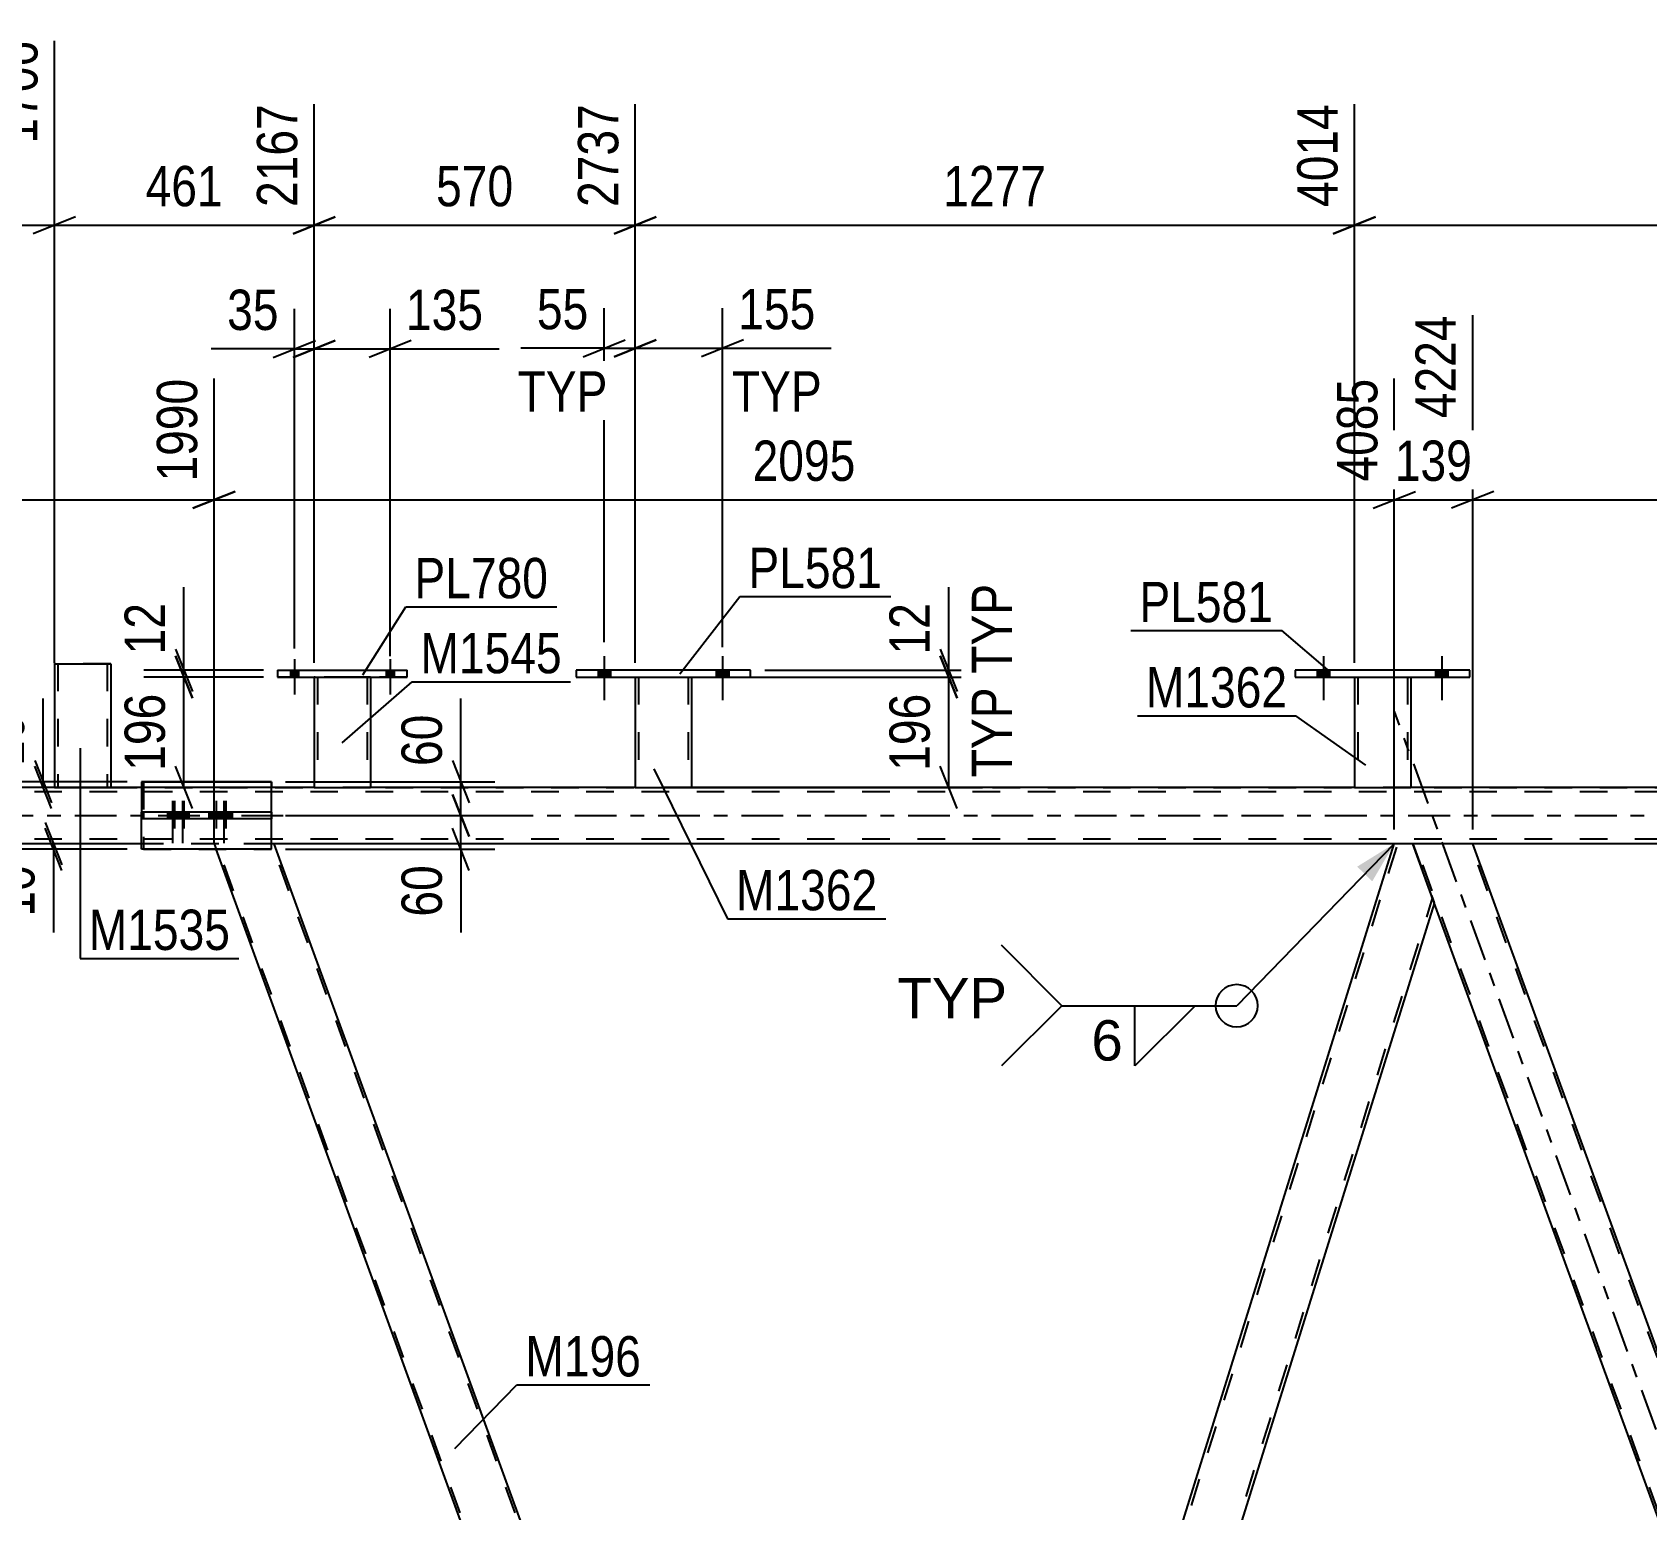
# Model space of a CAD drawing. Header units: millimetres. Extents: x -90 to 751, y -419 to 175.
# Drawn here: x 57.7 to 172.4, y -49.3 to 55.7 of the extents above; entities that cross this region are included whole.
import ezdxf

# ---------------------------------------------------------------- set-up
doc = ezdxf.new("R2010")
doc.units = ezdxf.units.MM
doc.linetypes.add('DXK_LINE_DOT2', pattern=[3.9198, 1.9599, -1.9599])
doc.linetypes.add('DXK_LINE_DOT3', pattern=[5.9187, 2.979, -0.9799, 0.9799, -0.9799])
doc.styles.add('Arial', font='ARIAL.TTF', dxfattribs={"height": 0.2})
doc.styles.add('Arial Narrow', font='ARIALN.TTF', dxfattribs={"height": 0.2})

# ---------------------------------------------------------------- blocks, each defined once
blk = doc.blocks.new('Bolt-814409720-4126 - 3614')
at = {"color": 1, "linetype": 'DXK_LINE_DOT2'}
for p, q in [((67.47, 0.24), (67.47, -0.24)), ((67.83, 1.04), (67.83, -1.96)), ((68.14, 0.24), (68.14, -0.24)), ((68.19, 0.24), (68.19, -0.24)), ((68.5, 1.04), (68.5, -1.96)), ((68.86, 0.24), (68.86, -0.24)), ((70.43, 0.24), (70.43, -0.24)), ((70.79, 1.04), (70.79, -1.96)), ((71.11, 0.24), (71.11, -0.24)), ((71.15, 0.24), (71.15, -0.24)), ((71.47, 1.04), (71.47, -1.96)), ((71.83, 0.24), (71.83, -0.24))]:
    blk.add_line(p, q, dxfattribs=at)
blk = doc.blocks.new('Part-814409720-4015 - 3614')
at = {"color": 7, "linetype": 'DXK_LINE_DOT2'}
for p, q in [((70.64, -2), (70.66, -2)), ((74.71, -2), (70.64, -2)), ((70.64, -2), (70.78, -2.4)), ((114.93, -123.22), (70.81, -2)), ((118.85, -123.22), (74.73, -2))]:
    blk.add_line(p, q, dxfattribs=at)
at = {"color": 2, "linetype": 'Continuous'}
for p, q in [((74.9, -2), (74.71, -2)), ((117.77, -119.8), (74.9, -2)), ((114.76, -123.22), (70.78, -2.4))]:
    blk.add_line(p, q, dxfattribs=at)
blk = doc.blocks.new('Bolt-814409720-3617 - 3614')
at = {"linetype": 'Continuous'}
for points in [[(76.07, 9.84), (76.63, 9.84), (76.63, 10.32), (76.07, 10.32)], [(76.07, 9.84), (76.63, 9.84), (76.63, 10.32), (76.07, 10.32)], [(82.87, 9.84), (83.43, 9.84), (83.43, 10.32), (82.87, 10.32)], [(82.87, 9.84), (83.43, 9.84), (83.43, 10.32), (82.87, 10.32)]]:
    blk.add_hatch(color=1, dxfattribs=at).paths.add_polyline_path(points)
at = {"color": 1, "linetype": 'Continuous'}
for p, q in [((76.07, 10.32), (76.07, 9.84)), ((76.07, 10.32), (76.07, 9.84)), ((76.35, 11.12), (76.35, 8.6)), ((76.35, 11.12), (76.35, 8.6)), ((76.63, 10.32), (76.63, 9.84)), ((76.63, 10.32), (76.63, 9.84)), ((82.87, 10.32), (82.87, 9.84)), ((82.87, 10.32), (82.87, 9.84)), ((83.15, 11.12), (83.15, 8.6)), ((83.15, 11.12), (83.15, 8.6)), ((83.43, 10.32), (83.43, 9.84)), ((83.43, 10.32), (83.43, 9.84))]:
    blk.add_line(p, q, dxfattribs=at)
blk = doc.blocks.new('Part-814409720-3716 - 3614')
at = {"color": 2, "linetype": 'Continuous'}
for p, q in [((100.55, 9.84), (100.55, 2)), ((104.55, 9.84), (104.55, 2)), ((100.55, 2), (104.55, 2))]:
    blk.add_line(p, q, dxfattribs=at)
at = {"color": 7, "linetype": 'DXK_LINE_DOT2'}
for p, q in [((100.55, 9.84), (104.55, 9.84)), ((100.55, 9.84), (100.55, 9.84)), ((100.55, 9.84), (100.55, 9.84)), ((100.79, 9.84), (100.79, 2)), ((104.31, 9.84), (104.31, 2)), ((104.55, 9.84), (104.55, 9.84)), ((104.55, 9.84), (104.55, 9.84)), ((104.25, 2), (104.29, 2)), ((104.25, 2), (104.29, 2)), ((104.29, 2), (104.31, 2)), ((104.29, 2), (104.31, 2))]:
    blk.add_line(p, q, dxfattribs=at)
blk = doc.blocks.new('Part-814409720-3652 - 3614')
at = {"color": 2, "linetype": 'Continuous'}
for p, q in [((59.3, 10.79), (59.3, 10.79)), ((59.3, 10.79), (63.3, 10.79)), ((59.3, 10.79), (59.3, 2)), ((63.3, 10.79), (63.3, 10.79)), ((63.3, 10.79), (63.3, 2)), ((59.3, 2), (63.3, 2))]:
    blk.add_line(p, q, dxfattribs=at)
at = {"color": 7, "linetype": 'DXK_LINE_DOT2'}
for p, q in [((63.3, 10.79), (59.3, 10.79)), ((59.3, 10.79), (59.3, 10.79)), ((59.54, 10.79), (59.54, 10.79)), ((59.54, 10.79), (59.54, 2)), ((63.06, 10.79), (63.06, 10.79)), ((63.06, 10.79), (63.06, 2)), ((63.3, 10.79), (63.3, 10.79)), ((63.3, 2), (59.3, 2)), ((63.04, 2), (63, 2))]:
    blk.add_line(p, q, dxfattribs=at)
blk = doc.blocks.new('Part-814409720-3721 - 3614')
at = {"color": 2, "linetype": 'Continuous'}
for p, q in [((147.43, 10.32), (147.43, 9.84)), ((159.83, 10.32), (147.43, 10.32)), ((147.43, 9.84), (159.83, 9.84)), ((159.83, 9.84), (159.83, 10.32))]:
    blk.add_line(p, q, dxfattribs=at)
blk = doc.blocks.new('Part-814409720-3657 - 3614')
at = {"color": 2, "linetype": 'Continuous'}
for p, q in [((75.15, 10.32), (75.15, 9.84)), ((75.15, 10.32), (84.35, 10.32)), ((84.35, 9.84), (84.35, 10.32)), ((75.15, 9.84), (84.35, 9.84))]:
    blk.add_line(p, q, dxfattribs=at)
at = {"color": 7, "linetype": 'DXK_LINE_DOT2'}
for p, q in [((75.15, 10.32), (84.35, 10.32)), ((84.35, 9.84), (75.15, 9.84))]:
    blk.add_line(p, q, dxfattribs=at)
blk = doc.blocks.new('Part-814409720-3726 - 3614')
at = {"color": 2, "linetype": 'Continuous'}
for p, q in [((151.63, 9.84), (151.63, 2)), ((155.63, 9.84), (155.63, 2)), ((151.63, 2), (155.63, 2))]:
    blk.add_line(p, q, dxfattribs=at)
at = {"color": 7, "linetype": 'DXK_LINE_DOT2'}
for p, q in [((151.63, 9.84), (155.63, 9.84)), ((151.63, 9.84), (151.63, 9.84)), ((151.63, 9.84), (151.63, 9.84)), ((151.87, 9.84), (151.87, 2)), ((155.39, 9.84), (155.39, 2)), ((155.63, 9.84), (155.63, 9.84)), ((155.63, 9.84), (155.63, 9.84)), ((155.33, 2), (155.37, 2)), ((155.33, 2), (155.37, 2)), ((155.37, 2), (155.39, 2)), ((155.37, 2), (155.39, 2))]:
    blk.add_line(p, q, dxfattribs=at)
blk = doc.blocks.new('Part-814409720-3662 - 3614')
at = {"color": 2, "linetype": 'Continuous'}
for p, q in [((77.75, 9.84), (77.75, 2)), ((81.75, 9.84), (81.75, 2)), ((77.75, 2), (81.75, 2))]:
    blk.add_line(p, q, dxfattribs=at)
at = {"color": 7, "linetype": 'DXK_LINE_DOT2'}
for p, q in [((81.75, 9.84), (77.75, 9.84)), ((77.75, 9.84), (77.75, 9.84)), ((77.75, 9.84), (81.75, 9.84)), ((77.75, 9.84), (77.75, 9.84)), ((77.75, 9.84), (77.75, 9.84)), ((77.99, 9.84), (77.99, 9.84)), ((77.99, 9.84), (77.99, 2)), ((81.51, 9.84), (81.51, 9.84)), ((81.51, 9.84), (81.51, 2)), ((81.75, 9.84), (81.75, 9.84)), ((81.75, 9.84), (81.75, 9.84)), ((81.75, 9.84), (81.75, 9.84)), ((81.75, 2), (77.75, 2)), ((81.49, 2), (81.45, 2))]:
    blk.add_line(p, q, dxfattribs=at)
blk = doc.blocks.new('Bolt-814409720-3665 - 3614')
at = {"linetype": 'Continuous'}
for points in [[(97.91, 9.84), (98.79, 9.84), (98.79, 10.32), (97.91, 10.32)], [(106.31, 9.84), (107.19, 9.84), (107.19, 10.32), (106.31, 10.32)]]:
    blk.add_hatch(color=1, dxfattribs=at).paths.add_polyline_path(points)
at = {"color": 1, "linetype": 'Continuous'}
for p, q in [((98.35, 11.32), (98.35, 8.2)), ((106.75, 11.32), (106.75, 8.2)), ((97.91, 10.32), (97.91, 9.84)), ((98.79, 10.32), (98.79, 9.84)), ((106.31, 10.32), (106.31, 9.84)), ((107.19, 10.32), (107.19, 9.84))]:
    blk.add_line(p, q, dxfattribs=at)
blk = doc.blocks.new('Bolt-814409720-3666 - 3614')
at = {"linetype": 'Continuous'}
for points in [[(97.91, 9.84), (98.79, 9.84), (98.79, 10.32), (97.91, 10.32)], [(106.31, 9.84), (107.19, 9.84), (107.19, 10.32), (106.31, 10.32)]]:
    blk.add_hatch(color=1, dxfattribs=at).paths.add_polyline_path(points)
at = {"color": 1, "linetype": 'Continuous'}
for p, q in [((98.35, 11.32), (98.35, 8.2)), ((106.75, 11.32), (106.75, 8.2)), ((97.91, 10.32), (97.91, 9.84)), ((98.79, 10.32), (98.79, 9.84)), ((106.31, 10.32), (106.31, 9.84)), ((107.19, 10.32), (107.19, 9.84))]:
    blk.add_line(p, q, dxfattribs=at)
blk = doc.blocks.new('Bolt-814409720-3667 - 3614')
at = {"linetype": 'Continuous'}
for points in [[(148.99, 9.84), (149.87, 9.84), (149.87, 10.32), (148.99, 10.32)], [(157.39, 9.84), (158.27, 9.84), (158.27, 10.32), (157.39, 10.32)]]:
    blk.add_hatch(color=1, dxfattribs=at).paths.add_polyline_path(points)
at = {"color": 1, "linetype": 'Continuous'}
for p, q in [((149.43, 11.32), (149.43, 8.2)), ((157.83, 11.32), (157.83, 8.2)), ((148.99, 10.32), (148.99, 9.84)), ((149.87, 10.32), (149.87, 9.84)), ((157.39, 10.32), (157.39, 9.84)), ((158.27, 10.32), (158.27, 9.84))]:
    blk.add_line(p, q, dxfattribs=at)
blk = doc.blocks.new('Bolt-814409720-3668 - 3614')
at = {"linetype": 'Continuous'}
for points in [[(148.99, 9.84), (149.87, 9.84), (149.87, 10.32), (148.99, 10.32)], [(157.39, 9.84), (158.27, 9.84), (158.27, 10.32), (157.39, 10.32)]]:
    blk.add_hatch(color=1, dxfattribs=at).paths.add_polyline_path(points)
at = {"color": 1, "linetype": 'Continuous'}
for p, q in [((149.43, 11.32), (149.43, 8.2)), ((157.83, 11.32), (157.83, 8.2)), ((148.99, 10.32), (148.99, 9.84)), ((149.87, 10.32), (149.87, 9.84)), ((157.39, 10.32), (157.39, 9.84)), ((158.27, 10.32), (158.27, 9.84))]:
    blk.add_line(p, q, dxfattribs=at)
blk = doc.blocks.new('Part-814409720-3711 - 3614')
at = {"color": 2, "linetype": 'Continuous'}
for p, q in [((96.35, 10.32), (96.35, 9.84)), ((108.75, 10.32), (96.35, 10.32)), ((96.35, 9.84), (108.75, 9.84)), ((108.75, 9.84), (108.75, 10.32))]:
    blk.add_line(p, q, dxfattribs=at)
blk = doc.blocks.new('Bolt-814409720-4120 - 3614')
at = {"linetype": 'Continuous'}
for points in [[(68.05, 0.24), (67.33, 0.24), (67.33, -0.24), (68.05, -0.24)], [(68.76, 0.24), (68.04, 0.24), (68.04, -0.24), (68.76, -0.24)], [(70.99, 0.24), (70.27, 0.24), (70.27, -0.24), (70.99, -0.24)], [(71.7, 0.24), (70.98, 0.24), (70.98, -0.24), (71.7, -0.24)]]:
    blk.add_hatch(color=1, dxfattribs=at).paths.add_polyline_path(points)
at = {"color": 1, "linetype": 'Continuous'}
for p, q in [((67.33, 0.24), (67.33, -0.24)), ((67.69, 1.04), (67.69, -1.96)), ((68.04, 0.24), (68.04, -0.24)), ((68.05, 0.24), (68.05, -0.24)), ((68.4, 1.04), (68.4, -1.96)), ((68.76, 0.24), (68.76, -0.24)), ((70.27, 0.24), (70.27, -0.24)), ((70.63, 1.04), (70.63, -1.96)), ((70.98, 0.24), (70.98, -0.24)), ((70.99, 0.24), (70.99, -0.24)), ((71.34, 1.04), (71.34, -1.96)), ((71.7, 0.24), (71.7, -0.24))]:
    blk.add_line(p, q, dxfattribs=at)
blk = doc.blocks.new('Part-814409720-4124 - 3614')
at = {"color": 7, "linetype": 'DXK_LINE_DOT2'}
for p, q in [((74.73, 0.24), (65.63, 0.24)), ((65.63, 0.24), (65.63, -0.24)), ((71.93, 0.24), (71.93, -0.24)), ((74.73, 0.24), (74.73, -0.24)), ((74.73, -0.24), (65.63, -0.24))]:
    blk.add_line(p, q, dxfattribs=at)
blk = doc.blocks.new('Part-814409720-3947 - 3614')
at = {"color": 2, "linetype": 'Continuous'}
for p, q in [((117.75, -119.75), (154.46, -2)), ((155.77, -2), (154.46, -2)), ((157.3, -6.2), (155.77, -2)), ((120.86, -123.22), (157.32, -6.25))]:
    blk.add_line(p, q, dxfattribs=at)
at = {"color": 7, "linetype": 'DXK_LINE_DOT2'}
for p, q in [((117.89, -120.12), (154.71, -2)), ((120.61, -123.22), (157.18, -5.88)), ((157.32, -6.25), (157.3, -6.2)), ((157.32, -6.25), (157.3, -6.2))]:
    blk.add_line(p, q, dxfattribs=at)
blk = doc.blocks.new('Part-814409720-3952 - 3614')
at = {"color": 7, "linetype": 'DXK_LINE_DOT3'}
blk.add_line((205.44, -132.62), (154.48, 7.4), dxfattribs=at)
at = {"color": 2, "linetype": 'Continuous'}
for p, q in [((160.03, -2), (155.77, -2)), ((202.4, -118.4), (160.03, -2)), ((198.14, -118.4), (157.3, -6.2))]:
    blk.add_line(p, q, dxfattribs=at)
at = {"color": 7, "linetype": 'DXK_LINE_DOT2'}
for p, q in [((155.77, -2), (157.3, -6.2)), ((200.06, -123.22), (155.94, -2)), ((203.98, -123.22), (159.86, -2))]:
    blk.add_line(p, q, dxfattribs=at)
blk = doc.blocks.new('Part-814409720-3963 - 3614')
at = {"color": 7, "linetype": 'DXK_LINE_DOT2'}
for p, q in [((639.97, 1.68), (25.23, 1.68)), ((59.3, 2), (639.97, 2)), ((63.3, 2), (59.3, 2)), ((74.71, 2), (65.48, 2)), ((81.75, 2), (77.75, 2)), ((104.55, 2), (100.55, 2)), ((155.63, 2), (151.63, 2)), ((639.97, -1.68), (25.23, -1.68)), ((74.9, -2), (65.48, -2)), ((160.03, -2), (154.46, -2))]:
    blk.add_line(p, q, dxfattribs=at)
at = {"color": 2, "linetype": 'Continuous'}
for p, q in [((59.3, 2), (53.47, 2)), ((65.48, 2), (63.3, 2)), ((77.75, 2), (74.71, 2)), ((100.55, 2), (81.75, 2)), ((151.63, 2), (104.55, 2)), ((202.71, 2), (155.63, 2)), ((65.48, -2), (25.23, -2)), ((154.46, -2), (74.9, -2)), ((239.59, -2), (160.03, -2))]:
    blk.add_line(p, q, dxfattribs=at)
at = {"color": 7, "linetype": 'DXK_LINE_DOT3'}
blk.add_line((25.23, 0), (639.97, 0), dxfattribs=at)
blk = doc.blocks.new('Part-814409720-4119 - 3614')
at = {"color": 2, "linetype": 'Continuous'}
for p, q in [((74.71, 2.4), (65.48, 2.4)), ((65.48, 2.4), (65.48, 0.24)), ((74.71, -2.4), (74.71, 2.4)), ((65.48, -2.4), (65.48, -0.24)), ((74.71, -2.4), (65.48, -2.4))]:
    blk.add_line(p, q, dxfattribs=at)
at = {"color": 7, "linetype": 'DXK_LINE_DOT2'}
blk.add_line((65.48, 0.24), (65.48, -0.24), dxfattribs=at)
blk = doc.blocks.new('Part-814409720-4118 - 3614')
at = {"color": 2, "linetype": 'Continuous'}
for p, q in [((71.73, 0.24), (65.48, 0.24)), ((65.48, -0.24), (65.48, 0.24)), ((74.71, 0.24), (71.73, 0.24)), ((71.73, 0.24), (71.73, -0.24)), ((74.71, 0.24), (74.71, -0.24)), ((71.73, -0.24), (65.48, -0.24)), ((74.71, -0.24), (71.73, -0.24))]:
    blk.add_line(p, q, dxfattribs=at)
blk = doc.blocks.new('Part-814409720-4125 - 3614')
at = {"color": 2, "linetype": 'Continuous'}
for p, q in [((65.63, 2.4), (74.73, 2.4)), ((74.73, 2.4), (74.73, 2))]:
    blk.add_line(p, q, dxfattribs=at)
at = {"color": 7, "linetype": 'DXK_LINE_DOT2'}
for p, q in [((65.63, 2.4), (65.63, -2.4)), ((74.73, -2.4), (74.73, 2)), ((65.63, -2.4), (74.73, -2.4))]:
    blk.add_line(p, q, dxfattribs=at)
blk = doc.blocks.new('StraightDimension-814409720-4477 - 3614')
at = {"color": 7, "linetype": 'Continuous'}
for p, q in [((98.35, 12.32), (98.35, 36.05)), ((100.55, 10.84), (100.55, 36.05)), ((96.85, 32.6), (99.85, 33.8)), ((102.05, 33.8), (99.05, 32.6)), ((98.35, 33.2), (92.44, 33.2)), ((98.35, 33.2), (92.44, 33.2)), ((98.35, 33.2), (100.55, 33.2))]:
    blk.add_line(p, q, dxfattribs=at)
at = {"color": 0}
blk.add_wipeout([(97.82, 33.95), (97.82, 38.15), (92.97, 38.15), (92.97, 33.95)], dxfattribs=at)
at = {"color": 0, "linetype": 'Continuous'}
blk.add_wipeout([(99.19, 28.1), (99.19, 32.3), (91.6, 32.3), (91.6, 28.1)], dxfattribs=at)
at = {"color": 3, "style": 'Arial Narrow'}
blk.add_text('55', height=2.863, dxfattribs=at).set_placement((93.57, 34.55))
at = {"color": 3, "linetype": 'Continuous', "style": 'Arial Narrow'}
blk.add_text('TYP', height=2.863, dxfattribs=at).set_placement((92.2, 28.7))
blk = doc.blocks.new('StraightDimension-814409720-18297 - 3614')
at = {"color": 7, "linetype": 'Continuous'}
for p, q in [((68.5, 10.32), (68.5, 16.23)), ((68.5, 10.32), (68.5, 16.23)), ((67.9, 11.82), (69.1, 8.82)), ((74.15, 10.32), (65.65, 10.32)), ((69.1, 8.34), (67.9, 11.34)), ((68.5, 9.84), (68.5, 10.32)), ((74.15, 9.84), (65.65, 9.84))]:
    blk.add_line(p, q, dxfattribs=at)
at = {"color": 0}
blk.add_wipeout([(67.75, 15.7), (63.55, 15.7), (63.55, 10.85), (67.75, 10.85)], dxfattribs=at)
at = {"color": 3, "style": 'Arial Narrow'}
blk.add_text('12', height=2.863, rotation=90.0002, dxfattribs=at).set_placement((67.15, 11.45))
blk = doc.blocks.new('StraightDimension-814409720-15417 - 3614')
at = {"color": 7, "linetype": 'Continuous'}
for p, q in [((100.55, 10.84), (100.55, 50.55)), ((151.63, 10.84), (151.63, 50.55)), ((102.05, 42.54), (99.05, 41.34)), ((150.13, 41.34), (153.13, 42.54)), ((100.55, 41.94), (151.63, 41.94))]:
    blk.add_line(p, q, dxfattribs=at)
at = {"color": 0}
blk.add_wipeout([(130.34, 42.69), (130.34, 46.89), (121.83, 46.89), (121.83, 42.69)], dxfattribs=at)
at = {"color": 3, "style": 'Arial Narrow'}
blk.add_text('1277', height=2.863, dxfattribs=at).set_placement((122.43, 43.29))
at = {"color": 0, "linetype": 'Continuous'}
blk.add_wipeout([(151.03, 51.15), (146.83, 51.15), (146.83, 42.64), (151.03, 42.64)], dxfattribs=at)
at = {"color": 3, "linetype": 'Continuous', "style": 'Arial Narrow'}
blk.add_text('4014', height=2.863, rotation=90.0002, dxfattribs=at).set_placement((150.43, 43.24))
blk = doc.blocks.new('StraightDimension-814409720-4881 - 3614')
at = {"color": 7, "linetype": 'Continuous'}
for p, q in [((70.64, -1), (70.64, 31.04)), ((154.46, -1), (154.46, 31.04)), ((72.14, 23.03), (69.14, 21.83)), ((152.96, 21.83), (155.96, 23.03)), ((70.64, 22.43), (154.46, 22.43))]:
    blk.add_line(p, q, dxfattribs=at)
at = {"color": 0}
blk.add_wipeout([(116.8, 23.18), (116.8, 27.38), (108.29, 27.38), (108.29, 23.18)], dxfattribs=at)
at = {"color": 3, "style": 'Arial Narrow'}
blk.add_text('2095', height=2.863, dxfattribs=at).set_placement((108.89, 23.78))
at = {"color": 0, "linetype": 'Continuous'}
blk.add_wipeout([(153.86, 31.64), (149.66, 31.64), (149.66, 23.13), (153.86, 23.13)], dxfattribs=at)
at = {"color": 3, "linetype": 'Continuous', "style": 'Arial Narrow'}
blk.add_text('4085', height=2.863, rotation=90.0002, dxfattribs=at).set_placement((153.26, 23.73))
blk = doc.blocks.new('StraightDimension-814409720-4473 - 3614')
at = {"color": 7, "linetype": 'Continuous'}
for p, q in [((100.55, 10.84), (100.55, 36.05)), ((106.75, 11.96), (106.75, 36.05)), ((99.05, 32.6), (102.05, 33.8)), ((108.25, 33.8), (105.25, 32.6)), ((100.55, 33.2), (106.75, 33.2)), ((106.75, 33.2), (114.48, 33.2)), ((106.75, 33.2), (114.48, 33.2))]:
    blk.add_line(p, q, dxfattribs=at)
at = {"color": 0}
blk.add_wipeout([(113.96, 33.95), (113.96, 38.15), (107.27, 38.15), (107.27, 33.95)], dxfattribs=at)
at = {"color": 0, "linetype": 'Continuous'}
blk.add_wipeout([(114.41, 28.1), (114.41, 32.3), (106.82, 32.3), (106.82, 28.1)], dxfattribs=at)
at = {"color": 3, "style": 'Arial Narrow'}
blk.add_text('155', height=2.863, dxfattribs=at).set_placement((107.87, 34.55))
at = {"color": 3, "linetype": 'Continuous', "style": 'Arial Narrow'}
blk.add_text('TYP', height=2.863, dxfattribs=at).set_placement((107.42, 28.7))
blk = doc.blocks.new('StraightDimension-814409720-4482 - 3614')
at = {"color": 7, "linetype": 'Continuous'}
for p, q in [((122.22, 11.34), (123.42, 8.34)), ((103.55, 9.84), (125.22, 9.84)), ((122.82, 2), (122.82, 9.84)), ((123.42, 0.5), (122.22, 3.5)), ((103.55, 2), (125.22, 2))]:
    blk.add_line(p, q, dxfattribs=at)
at = {"color": 0}
blk.add_wipeout([(122.07, 9.26), (117.87, 9.26), (117.87, 2.58), (122.07, 2.58)], dxfattribs=at)
at = {"color": 0, "linetype": 'Continuous'}
blk.add_wipeout([(127.92, 9.71), (123.72, 9.71), (123.72, 2.12), (127.92, 2.12)], dxfattribs=at)
at = {"color": 3, "style": 'Arial Narrow'}
blk.add_text('196', height=2.863, rotation=90.0002, dxfattribs=at).set_placement((121.47, 3.18))
at = {"color": 3, "linetype": 'Continuous', "style": 'Arial Narrow'}
blk.add_text('TYP', height=2.863, rotation=90.0002, dxfattribs=at).set_placement((127.32, 2.72))
blk = doc.blocks.new('StraightDimension-814409720-4491 - 3614')
at = {"color": 7, "linetype": 'Continuous'}
for p, q in [((122.82, 10.32), (122.82, 16.22)), ((122.82, 10.32), (122.82, 16.22)), ((122.22, 11.82), (123.42, 8.82)), ((123.42, 8.34), (122.22, 11.34)), ((103.55, 9.84), (125.22, 9.84)), ((109.75, 10.32), (125.22, 10.32)), ((122.82, 9.84), (122.82, 10.32))]:
    blk.add_line(p, q, dxfattribs=at)
at = {"color": 0, "linetype": 'Continuous'}
blk.add_wipeout([(127.92, 17.07), (123.72, 17.07), (123.72, 9.48), (127.92, 9.48)], dxfattribs=at)
at = {"color": 0}
blk.add_wipeout([(122.07, 15.7), (117.87, 15.7), (117.87, 10.84), (122.07, 10.84)], dxfattribs=at)
at = {"color": 3, "linetype": 'Continuous', "style": 'Arial Narrow'}
blk.add_text('TYP', height=2.863, rotation=90.0002, dxfattribs=at).set_placement((127.32, 10.08))
at = {"color": 3, "style": 'Arial Narrow'}
blk.add_text('12', height=2.863, rotation=90.0002, dxfattribs=at).set_placement((121.47, 11.44))
blk = doc.blocks.new('StraightDimension-814409720-4585 - 3614')
at = {"color": 7, "linetype": 'Continuous'}
for p, q in [((70.64, -1), (70.64, 31.04)), ((0, 7.5), (0, 25.55)), ((1.5, 23.03), (-1.5, 21.83)), ((69.14, 21.83), (72.14, 23.03)), ((0, 22.43), (70.64, 22.43))]:
    blk.add_line(p, q, dxfattribs=at)
at = {"color": 0}
blk.add_wipeout([(39.58, 23.18), (39.58, 27.38), (31.06, 27.38), (31.06, 23.18)], dxfattribs=at)
at = {"color": 3, "style": 'Arial Narrow'}
blk.add_text('1990', height=2.863, dxfattribs=at).set_placement((31.66, 23.78))
at = {"color": 0, "linetype": 'Continuous'}
for points in [[(70.04, 31.64), (65.84, 31.64), (65.84, 23.13), (70.04, 23.13)], [(-0.6, 26.15), (-4.8, 26.15), (-4.8, 23.13), (-0.6, 23.13)]]:
    blk.add_wipeout(points, dxfattribs=at)
at = {"color": 3, "linetype": 'Continuous', "style": 'Arial Narrow'}
for s, height, p in [('1990', 2.863, (69.44, 23.73)), ('0', 2.86, (-1.2, 23.73))]:
    blk.add_text(s, height=height, rotation=90.0002, dxfattribs=at).set_placement(p)
blk = doc.blocks.new('StraightDimension-814409720-4833 - 3614')
at = {"color": 7, "linetype": 'Continuous'}
for p, q in [((160.03, -1), (160.03, 35.54)), ((239.59, -1), (239.59, 31.04)), ((161.53, 23.03), (158.53, 21.83)), ((238.09, 21.83), (241.09, 23.03)), ((160.03, 22.43), (239.59, 22.43))]:
    blk.add_line(p, q, dxfattribs=at)
at = {"color": 0}
blk.add_wipeout([(204.07, 23.18), (204.07, 27.38), (195.55, 27.38), (195.55, 23.18)], dxfattribs=at)
at = {"color": 3, "style": 'Arial Narrow'}
blk.add_text('1989', height=2.863, dxfattribs=at).set_placement((196.15, 23.78))
at = {"color": 0, "linetype": 'Continuous'}
blk.add_wipeout([(238.99, 31.64), (234.79, 31.64), (234.79, 23.13), (238.99, 23.13)], dxfattribs=at)
at = {"color": 3, "linetype": 'Continuous', "style": 'Arial Narrow'}
blk.add_text('6213', height=2.863, rotation=90.0002, dxfattribs=at).set_placement((238.39, 23.73))
blk = doc.blocks.new('StraightDimension-814409720-4857 - 3614')
at = {"color": 7, "linetype": 'Continuous'}
for p, q in [((160.03, -1), (160.03, 35.54)), ((154.46, -1), (154.46, 31.04)), ((152.96, 21.83), (155.96, 23.03)), ((161.53, 23.03), (158.53, 21.83)), ((154.46, 22.43), (160.03, 22.43))]:
    blk.add_line(p, q, dxfattribs=at)
at = {"color": 0}
blk.add_wipeout([(160.58, 23.18), (160.58, 27.38), (153.9, 27.38), (153.9, 23.18)], dxfattribs=at)
at = {"color": 3, "style": 'Arial Narrow'}
blk.add_text('139', height=2.863, dxfattribs=at).set_placement((154.5, 23.78))
at = {"color": 0, "linetype": 'Continuous'}
blk.add_wipeout([(159.43, 36.14), (155.23, 36.14), (155.23, 27.63), (159.43, 27.63)], dxfattribs=at)
at = {"color": 3, "linetype": 'Continuous', "style": 'Arial Narrow'}
blk.add_text('4224', height=2.863, rotation=90.0002, dxfattribs=at).set_placement((158.83, 28.23))
blk = doc.blocks.new('StraightDimension-814409720-5293 - 3614')
at = {"color": 7, "linetype": 'Continuous'}
for p, q in [((58.64, -0.5), (59.84, -3.5)), ((59.84, -3.9), (58.64, -0.9)), ((64.48, -2), (56.39, -2)), ((59.24, -2.4), (59.24, -2)), ((64.48, -2.4), (56.39, -2.4)), ((59.24, -2.4), (59.24, -8.31)), ((59.24, -2.4), (59.24, -8.31))]:
    blk.add_line(p, q, dxfattribs=at)
at = {"color": 0}
blk.add_wipeout([(58.49, -2.93), (54.29, -2.93), (54.29, -7.78), (58.49, -7.78)], dxfattribs=at)
at = {"color": 3, "style": 'Arial Narrow'}
blk.add_text('10', height=2.863, rotation=90.0002, dxfattribs=at).set_placement((57.89, -7.18))
blk = doc.blocks.new('StraightDimension-814409720-15420 - 3614')
at = {"color": 7, "linetype": 'Continuous'}
for p, q in [((59.3, 10.83), (59.3, 55.05)), ((49.47, 10.84), (49.47, 50.55)), ((47.97, 41.34), (50.97, 42.54)), ((60.8, 42.54), (57.8, 41.34)), ((49.47, 41.94), (59.3, 41.94))]:
    blk.add_line(p, q, dxfattribs=at)
at = {"color": 0}
blk.add_wipeout([(57.72, 42.69), (57.72, 46.89), (51.04, 46.89), (51.04, 42.69)], dxfattribs=at)
at = {"color": 3, "style": 'Arial Narrow'}
blk.add_text('246', height=2.863, dxfattribs=at).set_placement((51.64, 43.29))
at = {"color": 0, "linetype": 'Continuous'}
blk.add_wipeout([(58.7, 55.65), (54.5, 55.65), (54.5, 47.14), (58.7, 47.14)], dxfattribs=at)
at = {"color": 3, "linetype": 'Continuous', "style": 'Arial Narrow'}
blk.add_text('1706', height=2.863, rotation=90.0002, dxfattribs=at).set_placement((58.1, 47.74))
blk = doc.blocks.new('StraightDimension-814409720-5316 - 3614')
at = {"color": 7, "linetype": 'Continuous'}
for p, q in [((58.5, 2.4), (58.5, 8.31)), ((58.5, 2.4), (58.5, 8.31)), ((57.9, 3.9), (59.1, 0.9)), ((59.1, 0.5), (57.9, 3.5)), ((64.48, 2.4), (55.65, 2.4)), ((58.5, 2), (58.5, 2.4)), ((64.48, 2), (55.65, 2))]:
    blk.add_line(p, q, dxfattribs=at)
at = {"color": 0}
blk.add_wipeout([(57.75, 7.78), (53.55, 7.78), (53.55, 2.92), (57.75, 2.92)], dxfattribs=at)
at = {"color": 3, "style": 'Arial Narrow'}
blk.add_text('10', height=2.863, rotation=90.0002, dxfattribs=at).set_placement((57.15, 3.52))
blk = doc.blocks.new('StraightDimension-814409720-5339 - 3614')
at = {"color": 7, "linetype": 'Continuous'}
for p, q in [((88.17, 2.4), (88.17, 8.31)), ((88.17, 2.4), (88.17, 8.31)), ((87.57, 3.9), (88.77, 0.9)), ((75.71, 2.4), (90.57, 2.4)), ((88.17, 0), (88.17, 2.4)), ((88.77, -1.5), (87.57, 1.5)), ((75.71, 0), (90.57, 0))]:
    blk.add_line(p, q, dxfattribs=at)
at = {"color": 0}
blk.add_wipeout([(87.42, 7.78), (83.22, 7.78), (83.22, 2.92), (87.42, 2.92)], dxfattribs=at)
at = {"color": 3, "style": 'Arial Narrow'}
blk.add_text('60', height=2.863, rotation=90.0002, dxfattribs=at).set_placement((86.82, 3.52))
blk = doc.blocks.new('StraightDimension-814409720-5348 - 3614')
at = {"color": 7, "linetype": 'Continuous'}
for p, q in [((87.57, 1.5), (88.77, -1.5)), ((75.71, 0), (90.57, 0)), ((88.77, -3.9), (87.57, -0.9)), ((88.17, -2.4), (88.17, 0)), ((75.71, -2.4), (90.57, -2.4)), ((88.17, -2.4), (88.17, -8.31)), ((88.17, -2.4), (88.17, -8.31))]:
    blk.add_line(p, q, dxfattribs=at)
at = {"color": 0}
blk.add_wipeout([(87.42, -2.93), (83.22, -2.93), (83.22, -7.78), (87.42, -7.78)], dxfattribs=at)
at = {"color": 3, "style": 'Arial Narrow'}
blk.add_text('60', height=2.863, rotation=90.0002, dxfattribs=at).set_placement((86.82, -7.18))
blk = doc.blocks.new('StraightDimension-814409720-15384 - 3614')
at = {"color": 7, "linetype": 'Continuous'}
for p, q in [((77.75, 10.84), (77.75, 36)), ((83.15, 11.32), (83.15, 36)), ((76.25, 32.55), (79.25, 33.75)), ((84.65, 33.75), (81.65, 32.55)), ((77.75, 33.15), (83.15, 33.15)), ((83.15, 33.15), (90.88, 33.15)), ((83.15, 33.15), (90.88, 33.15))]:
    blk.add_line(p, q, dxfattribs=at)
at = {"color": 0}
blk.add_wipeout([(90.36, 33.9), (90.36, 38.1), (83.67, 38.1), (83.67, 33.9)], dxfattribs=at)
at = {"color": 3, "style": 'Arial Narrow'}
blk.add_text('135', height=2.863, dxfattribs=at).set_placement((84.27, 34.5))
blk = doc.blocks.new('StraightDimension-814409720-15385 - 3614')
at = {"color": 7, "linetype": 'Continuous'}
for p, q in [((76.35, 11.87), (76.35, 36)), ((77.75, 10.84), (77.75, 36)), ((74.85, 32.55), (77.85, 33.75)), ((79.25, 33.75), (76.25, 32.55)), ((76.35, 33.15), (70.44, 33.15)), ((76.35, 33.15), (70.44, 33.15)), ((76.35, 33.15), (77.75, 33.15))]:
    blk.add_line(p, q, dxfattribs=at)
at = {"color": 0}
blk.add_wipeout([(75.82, 33.9), (75.82, 38.1), (70.97, 38.1), (70.97, 33.9)], dxfattribs=at)
at = {"color": 3, "style": 'Arial Narrow'}
blk.add_text('35', height=2.863, dxfattribs=at).set_placement((71.57, 34.5))
blk = doc.blocks.new('StraightDimension-814409720-15416 - 3614')
at = {"color": 7, "linetype": 'Continuous'}
for p, q in [((151.63, 10.84), (151.63, 50.55)), ((202.71, 10.84), (202.71, 50.55)), ((153.13, 42.54), (150.13, 41.34)), ((201.21, 41.34), (204.21, 42.54)), ((151.63, 41.94), (202.71, 41.94))]:
    blk.add_line(p, q, dxfattribs=at)
at = {"color": 0}
blk.add_wipeout([(181.42, 42.69), (181.42, 46.89), (172.91, 46.89), (172.91, 42.69)], dxfattribs=at)
at = {"color": 3, "style": 'Arial Narrow'}
blk.add_text('1277', height=2.863, dxfattribs=at).set_placement((173.51, 43.29))
at = {"color": 0, "linetype": 'Continuous'}
blk.add_wipeout([(202.11, 51.15), (197.91, 51.15), (197.91, 42.64), (202.11, 42.64)], dxfattribs=at)
at = {"color": 3, "linetype": 'Continuous', "style": 'Arial Narrow'}
blk.add_text('5291', height=2.863, rotation=90.0002, dxfattribs=at).set_placement((201.51, 43.24))
blk = doc.blocks.new('StraightDimension-814409720-15418 - 3614')
at = {"color": 7, "linetype": 'Continuous'}
for p, q in [((77.75, 10.84), (77.75, 50.55)), ((100.55, 10.84), (100.55, 50.55)), ((79.25, 42.54), (76.25, 41.34)), ((99.05, 41.34), (102.05, 42.54)), ((77.75, 41.94), (100.55, 41.94))]:
    blk.add_line(p, q, dxfattribs=at)
at = {"color": 0}
blk.add_wipeout([(92.49, 42.69), (92.49, 46.89), (85.81, 46.89), (85.81, 42.69)], dxfattribs=at)
at = {"color": 3, "style": 'Arial Narrow'}
blk.add_text('570', height=2.863, dxfattribs=at).set_placement((86.41, 43.29))
at = {"color": 0, "linetype": 'Continuous'}
blk.add_wipeout([(99.95, 51.15), (95.75, 51.15), (95.75, 42.64), (99.95, 42.64)], dxfattribs=at)
at = {"color": 3, "linetype": 'Continuous', "style": 'Arial Narrow'}
blk.add_text('2737', height=2.863, rotation=90.0002, dxfattribs=at).set_placement((99.35, 43.24))
blk = doc.blocks.new('StraightDimension-814409720-15419 - 3614')
at = {"color": 7, "linetype": 'Continuous'}
for p, q in [((59.3, 10.83), (59.3, 55.05)), ((77.75, 10.84), (77.75, 50.55)), ((60.8, 42.54), (57.8, 41.34)), ((76.25, 41.34), (79.25, 42.54)), ((59.3, 41.94), (77.75, 41.94))]:
    blk.add_line(p, q, dxfattribs=at)
at = {"color": 0}
blk.add_wipeout([(71.86, 42.69), (71.86, 46.89), (65.18, 46.89), (65.18, 42.69)], dxfattribs=at)
at = {"color": 3, "style": 'Arial Narrow'}
blk.add_text('461', height=2.863, dxfattribs=at).set_placement((65.78, 43.29))
at = {"color": 0, "linetype": 'Continuous'}
blk.add_wipeout([(77.15, 51.15), (72.95, 51.15), (72.95, 42.64), (77.15, 42.64)], dxfattribs=at)
at = {"color": 3, "linetype": 'Continuous', "style": 'Arial Narrow'}
blk.add_text('2167', height=2.863, rotation=90.0002, dxfattribs=at).set_placement((76.55, 43.24))
blk = doc.blocks.new('StraightDimension-814409720-18298 - 3614')
at = {"color": 7, "linetype": 'Continuous'}
for p, q in [((67.9, 11.34), (69.1, 8.34)), ((74.15, 9.84), (65.65, 9.84)), ((68.5, 2), (68.5, 9.84)), ((69.1, 0.5), (67.9, 3.5)), ((76.75, 2), (65.65, 2))]:
    blk.add_line(p, q, dxfattribs=at)
at = {"color": 0}
blk.add_wipeout([(67.75, 9.26), (63.55, 9.26), (63.55, 2.58), (67.75, 2.58)], dxfattribs=at)
at = {"color": 3, "style": 'Arial Narrow'}
blk.add_text('196', height=2.863, rotation=90.0002, dxfattribs=at).set_placement((67.15, 3.18))
blk = doc.blocks.new('Mark-814409720-3717 - 3614')
at = {"color": 30, "linetype": 'Continuous'}
for p in [(135.76, 13.14), (149.92, 10.21)]:
    blk.add_line(p, (146.47, 13.14), dxfattribs=at)
at = {"color": 0}
blk.add_wipeout([(145.87, 13.74), (145.87, 16.74), (136.36, 16.74), (136.36, 13.74)], dxfattribs=at)
blk.add_wipeout([(145.87, 13.74), (145.87, 16.74), (136.36, 16.74), (136.36, 13.74)], dxfattribs=at)
at = {"color": 3, "style": 'Arial Narrow'}
blk.add_text('PL581', height=2.863, dxfattribs=at).set_placement((136.36, 13.74))
blk = doc.blocks.new('Mark-814409720-3653 - 3614')
at = {"color": 30, "linetype": 'Continuous'}
for p, q in [((81.21, 10), (84.27, 14.84)), ((84.27, 14.84), (94.98, 14.84))]:
    blk.add_line(p, q, dxfattribs=at)
at = {"color": 0}
blk.add_wipeout([(94.38, 15.44), (94.38, 18.44), (84.87, 18.44), (84.87, 15.44)], dxfattribs=at)
blk.add_wipeout([(94.38, 15.44), (94.38, 18.44), (84.87, 18.44), (84.87, 15.44)], dxfattribs=at)
at = {"color": 3, "style": 'Arial Narrow'}
blk.add_text('PL780', height=2.863, dxfattribs=at).set_placement((84.87, 15.44))
blk = doc.blocks.new('Mark-814409720-3712 - 3614')
at = {"color": 30, "linetype": 'Continuous'}
for p, q in [((101.87, 3.33), (107.11, -7.33)), ((107.11, -7.33), (118.36, -7.33))]:
    blk.add_line(p, q, dxfattribs=at)
at = {"color": 0}
blk.add_wipeout([(117.76, -6.73), (117.76, -3.73), (107.71, -3.73), (107.71, -6.73)], dxfattribs=at)
blk.add_wipeout([(117.76, -6.73), (117.76, -3.73), (107.71, -3.73), (107.71, -6.73)], dxfattribs=at)
at = {"color": 3, "style": 'Arial Narrow'}
blk.add_text('M1362', height=2.863, dxfattribs=at).set_placement((107.71, -6.73))
blk = doc.blocks.new('Mark-814409720-3648 - 3614')
at = {"color": 30, "linetype": 'Continuous'}
for p, q in [((61.14, 4.78), (61.14, -10.15)), ((61.14, -10.15), (72.39, -10.15))]:
    blk.add_line(p, q, dxfattribs=at)
at = {"color": 0}
blk.add_wipeout([(71.79, -9.55), (71.79, -6.55), (61.74, -6.55), (61.74, -9.55)], dxfattribs=at)
blk.add_wipeout([(71.79, -9.55), (71.79, -6.55), (61.74, -6.55), (61.74, -9.55)], dxfattribs=at)
at = {"color": 3, "style": 'Arial Narrow'}
blk.add_text('M1535', height=2.863, dxfattribs=at).set_placement((61.74, -9.55))
blk = doc.blocks.new('Mark-814409720-3722 - 3614')
at = {"color": 30, "linetype": 'Continuous'}
for p in [(136.22, 7.08), (152.44, 3.58)]:
    blk.add_line(p, (147.47, 7.08), dxfattribs=at)
at = {"color": 0}
blk.add_wipeout([(146.87, 7.68), (146.87, 10.68), (136.82, 10.68), (136.82, 7.68)], dxfattribs=at)
blk.add_wipeout([(146.87, 7.68), (146.87, 10.68), (136.82, 10.68), (136.82, 7.68)], dxfattribs=at)
at = {"color": 3, "style": 'Arial Narrow'}
blk.add_text('M1362', height=2.863, dxfattribs=at).set_placement((136.82, 7.68))
blk = doc.blocks.new('Mark-814409720-3658 - 3614')
at = {"color": 30, "linetype": 'Continuous'}
for p, q in [((79.74, 5.16), (84.7, 9.51)), ((84.7, 9.51), (95.95, 9.51))]:
    blk.add_line(p, q, dxfattribs=at)
at = {"color": 0}
blk.add_wipeout([(95.35, 10.11), (95.35, 13.11), (85.3, 13.11), (85.3, 10.11)], dxfattribs=at)
blk.add_wipeout([(95.35, 10.11), (95.35, 13.11), (85.3, 13.11), (85.3, 10.11)], dxfattribs=at)
at = {"color": 3, "style": 'Arial Narrow'}
blk.add_text('M1545', height=2.863, dxfattribs=at).set_placement((85.3, 10.11))
blk = doc.blocks.new('Mark-814409720-3707 - 3614')
at = {"color": 30, "linetype": 'Continuous'}
for p, q in [((103.73, 10.06), (107.99, 15.56)), ((107.99, 15.56), (118.7, 15.56))]:
    blk.add_line(p, q, dxfattribs=at)
at = {"color": 0}
blk.add_wipeout([(118.1, 16.16), (118.1, 19.16), (108.59, 19.16), (108.59, 16.16)], dxfattribs=at)
blk.add_wipeout([(118.1, 16.16), (118.1, 19.16), (108.59, 19.16), (108.59, 16.16)], dxfattribs=at)
at = {"color": 3, "style": 'Arial Narrow'}
blk.add_text('PL581', height=2.863, dxfattribs=at).set_placement((108.59, 16.16))
blk = doc.blocks.new('Mark-814409720-4011 - 3614')
at = {"color": 30, "linetype": 'Continuous'}
for p, q in [((87.74, -44.98), (92.15, -40.45)), ((92.15, -40.45), (101.58, -40.45))]:
    blk.add_line(p, q, dxfattribs=at)
at = {"color": 0}
blk.add_wipeout([(100.98, -39.85), (100.98, -36.85), (92.75, -36.85), (92.75, -39.85)], dxfattribs=at)
blk.add_wipeout([(100.98, -39.85), (100.98, -36.85), (92.75, -36.85), (92.75, -39.85)], dxfattribs=at)
at = {"color": 3, "style": 'Arial Narrow'}
blk.add_text('M196', height=2.863, dxfattribs=at).set_placement((92.75, -39.85))
blk = doc.blocks.new('WeldMark-814409720-5423 - 3614')
at = {"linetype": 'Continuous'}
blk.add_hatch(color=30, dxfattribs=at).paths.add_polyline_path([(151.83, -3.63), (154.46, -2), (152.9, -4.67)])
at = {"color": 30, "linetype": 'Continuous'}
for p in [(154.46, -2), (130.85, -13.51)]:
    blk.add_line(p, (143.27, -13.51), dxfattribs=at)
at = {"color": 3, "linetype": 'Continuous'}
for p, q in [((130.85, -13.51), (126.57, -9.22)), ((130.85, -13.51), (126.57, -17.79)), ((136.03, -13.51), (140.32, -13.51)), ((140.32, -13.51), (136.03, -17.79)), ((136.03, -17.79), (136.03, -13.51))]:
    blk.add_line(p, q, dxfattribs=at)
for start, end in [(90, 270), (270, 90)]:
    blk.add_arc((143.27, -13.51), 1.5, start, end, dxfattribs=at)
at = {"color": 0}
blk.add_wipeout([(135.37, -17.61), (135.37, -14.21), (132.75, -14.21), (132.75, -17.61)], dxfattribs=at)
at = {"color": 3, "style": 'Arial'}
blk.add_text('6', height=2.87, dxfattribs=at).set_placement((132.95, -17.41))
at = {"color": 0, "linetype": 'Continuous'}
blk.add_wipeout([(126.95, -14.41), (126.95, -11.41), (119.18, -11.41), (119.18, -14.41)], dxfattribs=at)
blk.add_wipeout([(126.95, -14.41), (126.95, -11.41), (119.18, -11.41), (119.18, -14.41)], dxfattribs=at)
at = {"color": 3, "linetype": 'Continuous', "style": 'Arial'}
blk.add_text('TYP', height=2.865, dxfattribs=at).set_placement((119.18, -14.41))

msp = doc.modelspace()

# ---------------------------------------------------------------- block references
for name in ['Part-814409720-3652 - 3614', 'Part-814409720-3657 - 3614', 'Bolt-814409720-3617 - 3614', 'Bolt-814409720-3665 - 3614', 'Bolt-814409720-3666 - 3614', 'Bolt-814409720-3667 - 3614', 'Bolt-814409720-3668 - 3614', 'Part-814409720-3662 - 3614', 'Part-814409720-3711 - 3614', 'Part-814409720-3716 - 3614', 'Part-814409720-3721 - 3614', 'Part-814409720-3726 - 3614', 'Part-814409720-3952 - 3614', 'Part-814409720-4119 - 3614', 'Part-814409720-4125 - 3614', 'Part-814409720-3963 - 3614', 'Part-814409720-4118 - 3614', 'Part-814409720-4124 - 3614', 'Bolt-814409720-4120 - 3614', 'Bolt-814409720-4126 - 3614', 'Part-814409720-4015 - 3614', 'Part-814409720-3947 - 3614']:
    msp.add_blockref(name, (0, 0))

# ---------------------------------------------------------------- next in the draw order: block references
for name in ['StraightDimension-814409720-4477 - 3614', 'StraightDimension-814409720-4833 - 3614', 'StraightDimension-814409720-18297 - 3614', 'WeldMark-814409720-5423 - 3614', 'Mark-814409720-4011 - 3614']:
    msp.add_blockref(name, (0, 0))

# ---------------------------------------------------------------- next in the draw order: block references
msp.add_blockref('StraightDimension-814409720-15417 - 3614', (0, 0))

# ---------------------------------------------------------------- next in the draw order: block references
msp.add_blockref('StraightDimension-814409720-4881 - 3614', (0, 0))

# ---------------------------------------------------------------- next in the draw order: block references
for name in ['StraightDimension-814409720-15384 - 3614', 'StraightDimension-814409720-4473 - 3614', 'StraightDimension-814409720-4857 - 3614', 'StraightDimension-814409720-4585 - 3614', 'StraightDimension-814409720-5339 - 3614']:
    msp.add_blockref(name, (0, 0))

# ---------------------------------------------------------------- next in the draw order: block references
for name in ['StraightDimension-814409720-15420 - 3614', 'StraightDimension-814409720-15416 - 3614', 'StraightDimension-814409720-15385 - 3614', 'StraightDimension-814409720-4482 - 3614', 'StraightDimension-814409720-5316 - 3614', 'StraightDimension-814409720-5348 - 3614', 'StraightDimension-814409720-5293 - 3614']:
    msp.add_blockref(name, (0, 0))

# ---------------------------------------------------------------- next in the draw order: block references
for name in ['StraightDimension-814409720-15418 - 3614', 'StraightDimension-814409720-4491 - 3614', 'Mark-814409720-3717 - 3614', 'Mark-814409720-3712 - 3614']:
    msp.add_blockref(name, (0, 0))

# ---------------------------------------------------------------- next in the draw order: block references
for name in ['StraightDimension-814409720-15419 - 3614', 'Mark-814409720-3653 - 3614', 'Mark-814409720-3707 - 3614', 'Mark-814409720-3722 - 3614']:
    msp.add_blockref(name, (0, 0))

# ---------------------------------------------------------------- next in the draw order: block references
for name in ['Mark-814409720-3658 - 3614', 'StraightDimension-814409720-18298 - 3614']:
    msp.add_blockref(name, (0, 0))

# ---------------------------------------------------------------- next in the draw order: block references
msp.add_blockref('Mark-814409720-3648 - 3614', (0, 0))

doc.saveas('drawing.dxf')
